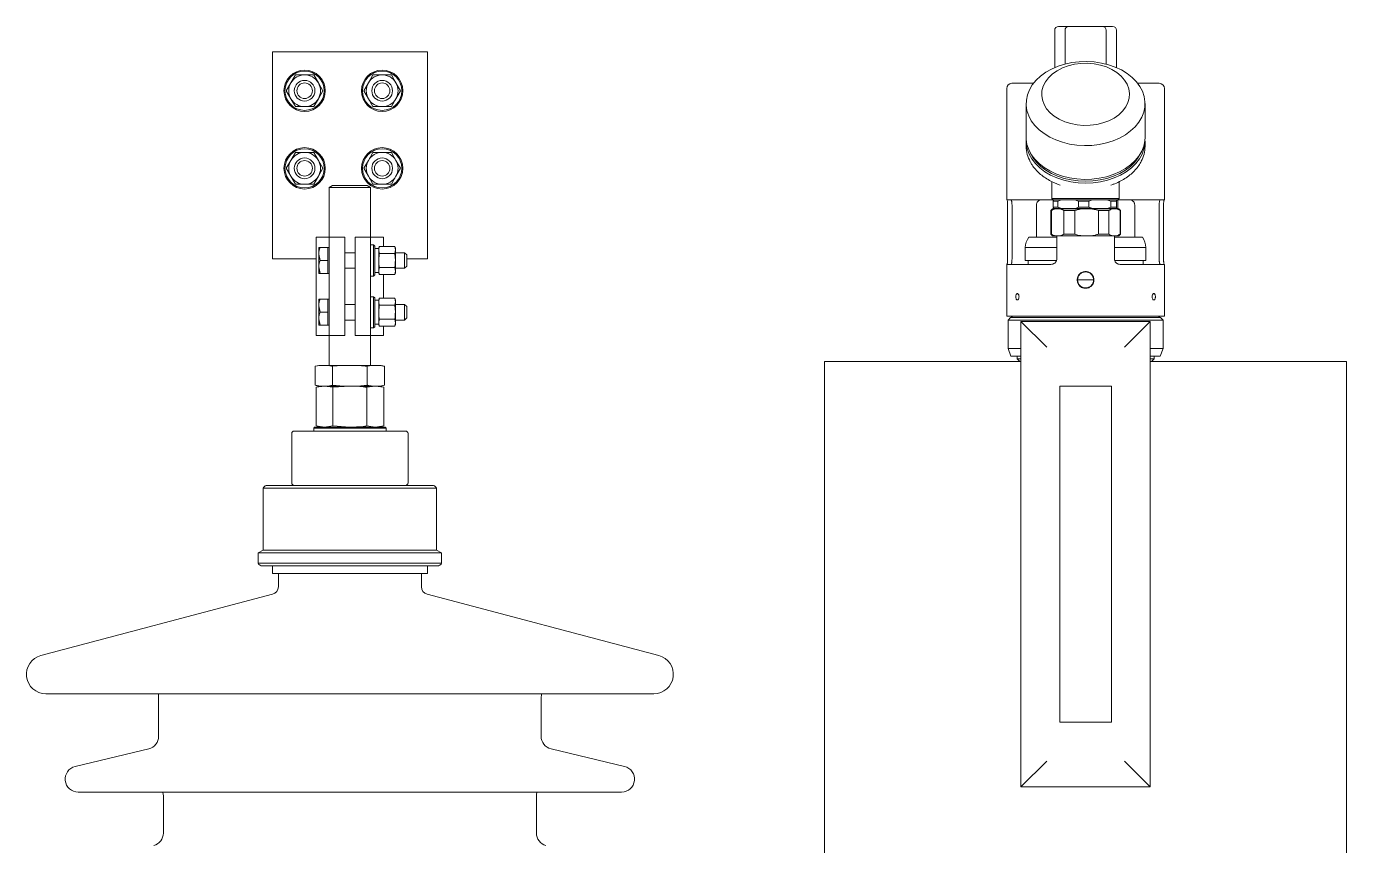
# Model space of a CAD drawing. Header units: millimetres. Extents: x 51507 to 66627, y -17810 to -7118.
# Drawn here: x 52942 to 53453, y -11514 to -11197 of the extents above; entities that cross this region are included whole.
import ezdxf

# ---------------------------------------------------------------- set-up
doc = ezdxf.new("R2010")
doc.units = ezdxf.units.MM
doc.header["$LTSCALE"] = 10
doc.layers.add('粗实线', color=4, linetype='Continuous', lineweight=18)

msp = doc.modelspace()

# ---------------------------------------------------------------- linework, layer by layer
at = {"layer": '粗实线'}
for p, q in [((53341.652, -11197.204), (53343.716, -11197.204)), ((53343.716, -11197.204), (53345.294, -11197.204)), ((53345.294, -11197.204), (53345.648, -11197.204)), ((53345.648, -11197.204), (53347.93, -11197.204)), ((53347.93, -11197.204), (53350.484, -11197.204)), ((53350.484, -11197.204), (53352.113, -11197.204)), ((53352.113, -11197.204), (53353.743, -11197.204)), ((53353.743, -11197.204), (53356.296, -11197.204)), ((53356.296, -11197.204), (53358.579, -11197.204)), ((53358.579, -11197.204), (53358.933, -11197.204)), ((53358.933, -11197.204), (53360.511, -11197.204)), ((53360.511, -11197.204), (53362.575, -11197.204)), ((53340.152, -11213.12), (53340.152, -11198.704)), ((53344.148, -11211.754), (53344.148, -11198.704)), ((53360.079, -11211.754), (53360.079, -11198.704)), ((53364.075, -11213.12), (53364.075, -11198.704)), ((53097.409, -11207.065), (53037.409, -11207.065)), ((53037.409, -11207.065), (53037.409, -11287.065)), ((53097.409, -11207.065), (53097.409, -11287.065)), ((53046.359, -11215.916), (53044.584, -11218.99)), ((53053.459, -11215.916), (53049.909, -11215.916)), ((53055.234, -11218.99), (53053.459, -11215.916)), ((53076.359, -11215.916), (53074.584, -11218.99)), ((53083.459, -11215.916), (53079.909, -11215.916)), ((53085.234, -11218.99), (53083.459, -11215.916)), ((53044.584, -11218.99), (53042.809, -11222.065)), ((53042.809, -11222.065), (53044.584, -11225.139)), ((53057.009, -11222.065), (53055.234, -11218.99)), ((53055.234, -11225.139), (53057.009, -11222.065)), ((53074.584, -11218.99), (53072.809, -11222.065)), ((53072.809, -11222.065), (53074.584, -11225.139)), ((53087.009, -11222.065), (53085.234, -11218.99)), ((53085.234, -11225.139), (53087.009, -11222.065)), ((53321.613, -11221.204), (53321.613, -11264.204)), ((53323.613, -11219.204), (53331.937, -11219.204)), ((53372.289, -11219.204), (53380.613, -11219.204)), ((53382.613, -11264.204), (53382.613, -11221.204)), ((53044.584, -11225.139), (53046.359, -11228.213)), ((53049.909, -11228.213), (53053.459, -11228.213)), ((53053.459, -11228.213), (53055.234, -11225.139)), ((53074.584, -11225.139), (53076.359, -11228.213)), ((53079.909, -11228.213), (53083.459, -11228.213)), ((53083.459, -11228.213), (53085.234, -11225.139)), ((53329.113, -11227.011), (53329.113, -11240.093)), ((53375.113, -11240.093), (53375.113, -11227.011)), ((53329.113, -11241.507), (53329.113, -11243.576)), ((53375.113, -11243.576), (53375.113, -11241.507)), ((53044.584, -11248.99), (53042.809, -11252.065)), ((53046.359, -11245.916), (53044.584, -11248.99)), ((53053.459, -11245.916), (53049.909, -11245.916)), ((53055.234, -11248.99), (53053.459, -11245.916)), ((53057.009, -11252.065), (53055.234, -11248.99)), ((53074.584, -11248.99), (53072.809, -11252.065)), ((53076.359, -11245.916), (53074.584, -11248.99)), ((53083.459, -11245.916), (53079.909, -11245.916)), ((53085.234, -11248.99), (53083.459, -11245.916)), ((53087.009, -11252.065), (53085.234, -11248.99)), ((53042.809, -11252.065), (53044.584, -11255.139)), ((53055.234, -11255.139), (53057.009, -11252.065)), ((53072.809, -11252.065), (53074.584, -11255.139)), ((53085.234, -11255.139), (53087.009, -11252.065)), ((53044.584, -11255.139), (53046.359, -11258.213)), ((53049.909, -11258.213), (53053.459, -11258.213)), ((53053.459, -11258.213), (53055.234, -11255.139)), ((53060.708, -11258.704), (53059.409, -11259.453)), ((53059.409, -11259.453), (53059.409, -11278.704)), ((53075.409, -11259.453), (53059.409, -11259.453)), ((53074.11, -11258.704), (53060.708, -11258.704)), ((53075.409, -11259.453), (53074.11, -11258.704)), ((53074.584, -11255.139), (53076.359, -11258.213)), ((53075.409, -11278.704), (53075.409, -11259.453)), ((53079.909, -11258.213), (53083.459, -11258.213)), ((53083.459, -11258.213), (53085.234, -11255.139)), ((53339.113, -11257.212), (53339.113, -11263.704)), ((53341.201, -11258.13), (53342.313, -11258.542)), ((53361.925, -11258.528), (53362.735, -11258.263)), ((53365.113, -11263.704), (53365.113, -11257.242)), ((53338.683, -11264.204), (53321.613, -11264.204)), ((53339.113, -11263.704), (53339.613, -11264.204)), ((53339.113, -11263.704), (53352.113, -11263.704)), ((53352.113, -11264.204), (53339.613, -11264.204)), ((53339.708, -11264.304), (53342.771, -11264.304)), ((53342.113, -11264.204), (53342.113, -11264.304)), ((53348.055, -11264.304), (53342.771, -11264.304)), ((53348.055, -11264.304), (53354.829, -11264.304)), ((53352.113, -11263.704), (53365.113, -11263.704)), ((53364.613, -11264.204), (53352.113, -11264.204)), ((53360.46, -11264.304), (53354.829, -11264.304)), ((53360.46, -11264.304), (53364.171, -11264.304)), ((53362.113, -11264.304), (53362.113, -11264.204)), ((53364.518, -11264.304), (53364.171, -11264.304)), ((53364.613, -11264.204), (53365.113, -11263.704)), ((53382.613, -11264.204), (53365.543, -11264.204)), ((53321.951, -11266.204), (53321.951, -11287.204)), ((53323.64, -11266.204), (53323.64, -11287.204)), ((53333.113, -11266.204), (53333.113, -11278.704)), ((53339.313, -11267.704), (53338.613, -11268.404)), ((53338.613, -11268.404), (53338.613, -11277.504)), ((53338.903, -11268.404), (53338.613, -11268.404)), ((53338.903, -11268.404), (53338.903, -11277.504)), ((53339.313, -11267.704), (53340.471, -11267.704)), ((53341.41, -11264.804), (53339.618, -11264.804)), ((53339.618, -11267.104), (53339.618, -11264.804)), ((53339.618, -11267.104), (53341.41, -11267.104)), ((53342.771, -11267.604), (53339.708, -11267.604)), ((53340.413, -11267.604), (53340.413, -11267.704)), ((53340.471, -11267.704), (53342.15, -11267.704)), ((53341.41, -11267.104), (53341.41, -11264.804)), ((53342.15, -11267.704), (53350.898, -11267.704)), ((53348.055, -11267.604), (53342.771, -11267.604)), ((53347.918, -11268.404), (53343.718, -11268.404)), ((53343.718, -11268.404), (53343.718, -11277.504)), ((53347.918, -11268.404), (53347.918, -11277.504)), ((53354.829, -11267.604), (53348.055, -11267.604)), ((53353.378, -11264.804), (53349.416, -11264.804)), ((53349.416, -11267.104), (53349.416, -11264.804)), ((53349.416, -11267.104), (53353.378, -11267.104)), ((53350.898, -11267.704), (53354.091, -11267.704)), ((53353.378, -11267.104), (53353.378, -11264.804)), ((53354.091, -11267.704), (53362.541, -11267.704)), ((53360.46, -11267.604), (53354.829, -11267.604)), ((53357.071, -11268.404), (53357.071, -11277.504)), ((53361.128, -11268.404), (53357.071, -11268.404)), ((53364.171, -11267.604), (53360.46, -11267.604)), ((53361.128, -11268.404), (53361.128, -11277.504)), ((53361.911, -11267.104), (53361.911, -11264.804)), ((53364.081, -11264.804), (53361.911, -11264.804)), ((53361.911, -11267.104), (53364.081, -11267.104)), ((53362.541, -11267.704), (53364.054, -11267.704)), ((53363.813, -11267.704), (53363.813, -11267.604)), ((53364.054, -11267.704), (53364.913, -11267.704)), ((53364.081, -11267.104), (53364.081, -11264.804)), ((53364.518, -11267.604), (53364.171, -11267.604)), ((53364.608, -11267.104), (53364.608, -11264.804)), ((53365.613, -11268.404), (53364.913, -11267.704)), ((53365.466, -11268.404), (53365.466, -11277.504)), ((53365.613, -11268.404), (53365.466, -11268.404)), ((53365.613, -11277.504), (53365.613, -11268.404)), ((53371.113, -11266.204), (53371.113, -11278.704)), ((53380.587, -11266.204), (53380.587, -11287.204)), ((53382.276, -11266.204), (53382.276, -11287.204)), ((53054.409, -11278.704), (53054.409, -11316.704)), ((53054.409, -11278.704), (53059.409, -11278.704)), ((53054.409, -11278.704), (53054.409, -11286.704)), ((53059.409, -11278.704), (53065.409, -11278.704)), ((53059.409, -11283.704), (53059.409, -11278.704)), ((53065.409, -11278.704), (53065.409, -11283.704)), ((53069.409, -11278.704), (53075.409, -11278.704)), ((53069.409, -11283.704), (53069.409, -11278.704)), ((53075.409, -11278.704), (53075.409, -11283.704)), ((53075.409, -11278.704), (53080.409, -11278.704)), ((53080.409, -11282.259), (53080.409, -11278.704)), ((53080.409, -11278.704), (53080.409, -11282.259)), ((53340.951, -11278.704), (53330.113, -11278.704)), ((53338.613, -11277.504), (53339.313, -11278.204)), ((53338.613, -11277.504), (53338.903, -11277.504)), ((53340.471, -11278.204), (53339.313, -11278.204)), ((53340.471, -11278.204), (53342.15, -11278.204)), ((53340.951, -11278.204), (53340.951, -11287.204)), ((53350.898, -11278.204), (53342.15, -11278.204)), ((53343.718, -11277.504), (53347.918, -11277.504)), ((53350.898, -11278.204), (53354.091, -11278.204)), ((53362.541, -11278.204), (53354.091, -11278.204)), ((53357.071, -11277.504), (53361.128, -11277.504)), ((53362.541, -11278.204), (53364.054, -11278.204)), ((53363.276, -11278.204), (53363.276, -11287.204)), ((53374.113, -11278.704), (53363.276, -11278.704)), ((53364.913, -11278.204), (53364.054, -11278.204)), ((53364.913, -11278.204), (53365.613, -11277.504)), ((53365.466, -11277.504), (53365.613, -11277.504)), ((53055.409, -11282.704), (53055.409, -11285.204)), ((53058.909, -11282.704), (53055.855, -11282.704)), ((53059.409, -11282.704), (53058.909, -11282.704)), ((53058.909, -11282.704), (53058.909, -11285.204)), ((53059.409, -11283.704), (53059.409, -11311.704)), ((53065.409, -11283.704), (53065.409, -11311.704)), ((53069.409, -11284.704), (53065.409, -11284.704)), ((53069.409, -11283.704), (53069.409, -11311.704)), ((53076.609, -11281.704), (53075.409, -11281.704)), ((53075.409, -11283.704), (53075.409, -11311.704)), ((53077.009, -11282.104), (53076.609, -11281.704)), ((53076.609, -11293.704), (53076.609, -11281.704)), ((53077.009, -11293.304), (53077.009, -11282.104)), ((53078.609, -11283.063), (53077.009, -11283.063)), ((53078.804, -11282.259), (53078.609, -11282.988)), ((53078.609, -11283.62), (53078.804, -11282.259)), ((53078.609, -11283.62), (53078.609, -11282.988)), ((53078.609, -11287.704), (53078.609, -11283.62)), ((53078.804, -11284.981), (53078.609, -11283.62)), ((53078.609, -11287.704), (53078.804, -11284.981)), ((53078.804, -11282.259), (53084.813, -11282.259)), ((53078.804, -11284.981), (53084.813, -11284.981)), ((53085.009, -11282.988), (53084.813, -11282.259)), ((53084.813, -11282.259), (53085.009, -11283.62)), ((53085.009, -11283.62), (53084.813, -11284.981)), ((53084.813, -11284.981), (53085.009, -11287.704)), ((53085.009, -11282.988), (53085.009, -11283.62)), ((53085.009, -11283.62), (53085.009, -11287.704)), ((53088.609, -11284.704), (53085.009, -11284.704)), ((53089.409, -11285.504), (53088.609, -11284.704)), ((53088.609, -11290.704), (53088.609, -11284.704)), ((53328.763, -11282.704), (53328.763, -11287.704)), ((53340.951, -11282.704), (53328.763, -11282.704)), ((53375.463, -11282.704), (53363.276, -11282.704)), ((53375.463, -11282.704), (53375.463, -11287.704)), ((53054.409, -11287.065), (53037.409, -11287.065)), ((53055.409, -11285.204), (53055.409, -11290.204)), ((53055.855, -11287.704), (53055.409, -11285.204)), ((53055.855, -11292.704), (53055.409, -11290.204)), ((53055.409, -11290.204), (53055.409, -11292.704)), ((53058.909, -11287.704), (53055.855, -11287.704)), ((53058.909, -11285.204), (53058.909, -11287.704)), ((53058.909, -11287.704), (53058.909, -11290.204)), ((53058.909, -11290.204), (53058.909, -11292.704)), ((53078.609, -11291.787), (53078.609, -11287.704)), ((53085.009, -11287.704), (53085.009, -11291.787)), ((53088.609, -11290.704), (53089.409, -11289.904)), ((53089.409, -11285.504), (53089.409, -11289.904)), ((53097.409, -11287.065), (53089.409, -11287.065)), ((53321.613, -11289.204), (53321.613, -11309.204)), ((53338.683, -11289.204), (53321.613, -11289.204)), ((53340.782, -11287.704), (53328.763, -11287.704)), ((53329.863, -11287.704), (53329.863, -11289.204)), ((53375.463, -11287.704), (53363.432, -11287.704)), ((53382.613, -11289.204), (53365.543, -11289.204)), ((53374.363, -11287.704), (53374.363, -11289.204)), ((53382.613, -11309.204), (53382.613, -11289.204)), ((53058.909, -11292.704), (53055.855, -11292.704)), ((53058.909, -11292.704), (53059.409, -11292.704)), ((53065.409, -11290.704), (53069.409, -11290.704)), ((53075.409, -11293.704), (53076.609, -11293.704)), ((53076.609, -11293.704), (53077.009, -11293.304)), ((53077.009, -11292.344), (53078.609, -11292.344)), ((53078.609, -11291.787), (53078.804, -11290.426)), ((53078.804, -11293.149), (53078.609, -11291.787)), ((53078.609, -11292.419), (53078.609, -11291.787)), ((53078.609, -11292.419), (53078.804, -11293.149)), ((53078.804, -11290.426), (53084.813, -11290.426)), ((53078.804, -11293.149), (53084.813, -11293.149)), ((53080.409, -11302.259), (53080.409, -11293.149)), ((53084.813, -11290.426), (53085.009, -11291.787)), ((53085.009, -11291.787), (53084.813, -11293.149)), ((53084.813, -11293.149), (53085.009, -11292.419)), ((53085.009, -11290.704), (53088.609, -11290.704)), ((53085.009, -11291.787), (53085.009, -11292.419)), ((53352.113, -11295.204), (53349.013, -11295.204)), ((53352.113, -11295.204), (53355.213, -11295.204)), ((53055.409, -11302.704), (53055.409, -11305.204)), ((53055.855, -11307.704), (53055.409, -11305.204)), ((53055.409, -11305.204), (53055.409, -11310.204)), ((53058.909, -11302.704), (53055.855, -11302.704)), ((53059.409, -11302.704), (53058.909, -11302.704)), ((53058.909, -11302.704), (53058.909, -11305.204)), ((53058.909, -11305.204), (53058.909, -11307.704)), ((53069.409, -11304.704), (53065.409, -11304.704)), ((53076.609, -11301.704), (53075.409, -11301.704)), ((53077.009, -11302.104), (53076.609, -11301.704)), ((53076.609, -11313.704), (53076.609, -11301.704)), ((53077.009, -11313.304), (53077.009, -11302.104)), ((53078.609, -11303.063), (53077.009, -11303.063)), ((53078.804, -11302.259), (53078.609, -11302.988)), ((53078.609, -11303.62), (53078.804, -11302.259)), ((53078.609, -11303.62), (53078.609, -11302.988)), ((53078.804, -11304.981), (53078.609, -11303.62)), ((53078.609, -11307.704), (53078.609, -11303.62)), ((53078.609, -11307.704), (53078.804, -11304.981)), ((53078.804, -11302.259), (53084.813, -11302.259)), ((53078.804, -11304.981), (53084.813, -11304.981)), ((53085.009, -11302.988), (53084.813, -11302.259)), ((53084.813, -11302.259), (53085.009, -11303.62)), ((53085.009, -11303.62), (53084.813, -11304.981)), ((53084.813, -11304.981), (53085.009, -11307.704)), ((53085.009, -11302.988), (53085.009, -11303.62)), ((53085.009, -11303.62), (53085.009, -11307.704)), ((53088.609, -11304.704), (53085.009, -11304.704)), ((53089.409, -11305.504), (53088.609, -11304.704)), ((53088.609, -11310.704), (53088.609, -11304.704)), ((53089.409, -11305.504), (53089.409, -11309.904)), ((53055.855, -11312.704), (53055.409, -11310.204)), ((53055.409, -11310.204), (53055.409, -11312.704)), ((53058.909, -11307.704), (53055.855, -11307.704)), ((53058.909, -11307.704), (53058.909, -11310.204)), ((53058.909, -11310.204), (53058.909, -11312.704)), ((53065.409, -11310.704), (53069.409, -11310.704)), ((53078.609, -11311.787), (53078.609, -11307.704)), ((53078.609, -11311.787), (53078.804, -11310.426)), ((53078.804, -11310.426), (53084.813, -11310.426)), ((53084.813, -11310.426), (53085.009, -11311.787)), ((53085.009, -11307.704), (53085.009, -11311.787)), ((53085.009, -11310.704), (53088.609, -11310.704)), ((53088.609, -11310.704), (53089.409, -11309.904)), ((53321.613, -11309.204), (53352.113, -11309.204)), ((53323.113, -11309.704), (53322.113, -11310.704)), ((53322.113, -11310.704), (53322.113, -11321.704)), ((53352.113, -11310.704), (53322.113, -11310.704)), ((53323.113, -11309.704), (53352.113, -11309.704)), ((53323.863, -11309.704), (53323.363, -11309.204)), ((53352.113, -11309.204), (53382.613, -11309.204)), ((53352.113, -11309.704), (53381.113, -11309.704)), ((53382.113, -11310.704), (53352.113, -11310.704)), ((53380.363, -11309.704), (53380.863, -11309.204)), ((53382.113, -11310.704), (53381.113, -11309.704)), ((53382.113, -11321.704), (53382.113, -11310.704)), ((53058.909, -11312.704), (53055.855, -11312.704)), ((53058.909, -11312.704), (53059.409, -11312.704)), ((53059.409, -11316.704), (53059.409, -11311.704)), ((53065.409, -11311.704), (53065.409, -11316.704)), ((53069.409, -11316.704), (53069.409, -11311.704)), ((53075.409, -11311.704), (53075.409, -11316.704)), ((53075.409, -11313.704), (53076.609, -11313.704)), ((53076.609, -11313.704), (53077.009, -11313.304)), ((53077.009, -11312.344), (53078.609, -11312.344)), ((53078.804, -11313.149), (53078.609, -11311.787)), ((53078.609, -11312.419), (53078.609, -11311.787)), ((53078.609, -11312.419), (53078.804, -11313.149)), ((53078.804, -11313.149), (53084.813, -11313.149)), ((53080.409, -11316.704), (53080.409, -11313.149)), ((53085.009, -11311.787), (53084.813, -11313.149)), ((53084.813, -11313.149), (53085.009, -11312.419)), ((53085.009, -11311.787), (53085.009, -11312.419)), ((53327.113, -11491.226), (53327.113, -11311.226)), ((53337.113, -11321.226), (53327.113, -11311.226)), ((53327.113, -11311.226), (53377.113, -11311.226)), ((53377.113, -11311.226), (53367.113, -11321.226)), ((53377.113, -11311.226), (53377.113, -11491.226)), ((53054.409, -11316.704), (53059.409, -11316.704)), ((53059.409, -11316.704), (53059.409, -11328.248)), ((53065.409, -11316.704), (53059.409, -11316.704)), ((53075.409, -11316.704), (53069.409, -11316.704)), ((53075.409, -11328.248), (53075.409, -11316.704)), ((53075.409, -11316.704), (53080.409, -11316.704)), ((53322.113, -11321.704), (53323.205, -11324.704)), ((53322.113, -11321.704), (53327.113, -11321.704)), ((53327.113, -11324.704), (53323.205, -11324.704)), ((53325.613, -11324.704), (53325.613, -11325.704)), ((53325.613, -11325.704), (53326.613, -11326.704)), ((53325.613, -11325.704), (53327.113, -11325.704)), ((53377.113, -11321.704), (53382.113, -11321.704)), ((53381.021, -11324.704), (53377.113, -11324.704)), ((53377.113, -11325.704), (53378.613, -11325.704)), ((53377.613, -11326.704), (53378.613, -11325.704)), ((53378.613, -11325.704), (53378.613, -11324.704)), ((53381.021, -11324.704), (53382.113, -11321.704)), ((53055.409, -11328.248), (53054.034, -11328.616)), ((53054.034, -11328.616), (53055.81, -11328.248)), ((53054.034, -11328.616), (53054.034, -11335.879)), ((53055.409, -11328.248), (53055.81, -11328.248)), ((53055.81, -11328.248), (53058.945, -11328.248)), ((53064.273, -11328.248), (53058.945, -11328.248)), ((53060.721, -11328.616), (53064.273, -11328.248)), ((53060.721, -11328.616), (53060.721, -11335.879)), ((53064.273, -11328.248), (53070.544, -11328.248)), ((53075.872, -11328.248), (53070.544, -11328.248)), ((53074.096, -11328.616), (53075.872, -11328.248)), ((53074.096, -11328.616), (53074.096, -11335.879)), ((53075.872, -11328.248), (53079.008, -11328.248)), ((53079.409, -11328.248), (53079.008, -11328.248)), ((53080.784, -11328.616), (53079.409, -11328.248)), ((53080.784, -11328.616), (53080.784, -11335.879)), ((53251.113, -11326.704), (53327.113, -11326.704)), ((53251.113, -11326.704), (53251.113, -12006.704)), ((53377.113, -11326.704), (53453.113, -11326.704)), ((53453.113, -11326.704), (53453.113, -12006.704)), ((53054.034, -11335.879), (53055.409, -11336.248)), ((53056.077, -11336.248), (53054.324, -11336.718)), ((53054.324, -11336.718), (53057.595, -11336.248)), ((53055.81, -11336.248), (53055.409, -11336.248)), ((53055.81, -11336.248), (53058.945, -11336.248)), ((53057.595, -11336.248), (53060.866, -11336.718)), ((53060.721, -11335.879), (53058.945, -11336.248)), ((53064.273, -11336.248), (53058.945, -11336.248)), ((53060.866, -11336.718), (53067.409, -11336.248)), ((53064.273, -11336.248), (53070.544, -11336.248)), ((53074.096, -11335.879), (53070.544, -11336.248)), ((53075.872, -11336.248), (53070.544, -11336.248)), ((53073.951, -11336.718), (53077.223, -11336.248)), ((53075.872, -11336.248), (53079.008, -11336.248)), ((53077.223, -11336.248), (53080.494, -11336.718)), ((53080.494, -11336.718), (53078.741, -11336.248)), ((53080.784, -11335.879), (53079.008, -11336.248)), ((53079.409, -11336.248), (53079.008, -11336.248)), ((53079.409, -11336.248), (53080.784, -11335.879)), ((53362.113, -11336.226), (53342.113, -11336.226)), ((53342.113, -11336.226), (53342.113, -11466.226)), ((53362.113, -11466.226), (53362.113, -11336.226)), ((53054.324, -11336.718), (53054.324, -11351.678)), ((53060.866, -11336.718), (53060.866, -11351.678)), ((53073.951, -11336.718), (53073.951, -11351.678)), ((53080.494, -11336.718), (53080.494, -11351.678)), ((53044.909, -11354.648), (53044.909, -11373.648)), ((53067.409, -11353.648), (53045.909, -11353.648)), ((53053.784, -11352.148), (53053.409, -11352.523)), ((53053.409, -11352.523), (53053.409, -11353.648)), ((53067.409, -11352.523), (53053.409, -11352.523)), ((53067.409, -11352.148), (53053.784, -11352.148)), ((53054.324, -11351.678), (53056.077, -11352.148)), ((53057.595, -11352.148), (53054.324, -11351.678)), ((53060.866, -11351.678), (53057.595, -11352.148)), ((53067.409, -11352.148), (53060.866, -11351.678)), ((53081.034, -11352.148), (53067.409, -11352.148)), ((53081.409, -11352.523), (53067.409, -11352.523)), ((53088.909, -11353.648), (53067.409, -11353.648)), ((53077.223, -11352.148), (53073.951, -11351.678)), ((53080.494, -11351.678), (53077.223, -11352.148)), ((53078.741, -11352.148), (53080.494, -11351.678)), ((53081.409, -11352.523), (53081.034, -11352.148)), ((53081.409, -11353.648), (53081.409, -11352.523)), ((53089.909, -11373.648), (53089.909, -11354.648)), ((53033.909, -11375.68), (53033.909, -11399.704)), ((53033.909, -11375.68), (53100.909, -11375.68)), ((53035.054, -11374.704), (53099.764, -11374.704)), ((53067.409, -11374.648), (53045.909, -11374.648)), ((53088.909, -11374.648), (53067.409, -11374.648)), ((53100.909, -11399.704), (53100.909, -11375.68)), ((53033.909, -11399.704), (53031.909, -11400.704)), ((53031.909, -11400.704), (53031.909, -11404.727)), ((53031.909, -11400.704), (53102.909, -11400.704)), ((53033.909, -11399.704), (53100.909, -11399.704)), ((53102.909, -11400.704), (53100.909, -11399.704)), ((53102.909, -11404.727), (53102.909, -11400.704)), ((53031.909, -11404.727), (53102.909, -11404.727)), ((53033.054, -11405.704), (53101.764, -11405.704)), ((53037.409, -11405.704), (53037.409, -11408.704)), ((53097.409, -11408.704), (53097.409, -11405.704)), ((53097.409, -11408.704), (53037.409, -11408.704)), ((53039.741, -11408.704), (53039.741, -11413.838)), ((53095.077, -11413.838), (53095.077, -11408.704)), ((53037.508, -11416.738), (52947.824, -11440.453)), ((53186.994, -11440.453), (53097.31, -11416.738)), ((52949.741, -11455.204), (53185.076, -11455.204)), ((52993.4, -11456.635), (52993.4, -11471.635)), ((53141.418, -11471.635), (53141.418, -11456.635)), ((53342.113, -11466.226), (53362.113, -11466.226)), ((52989.568, -11476.497), (52961.073, -11483.342)), ((53173.744, -11483.342), (53145.25, -11476.497)), ((53337.113, -11481.226), (53327.113, -11491.226)), ((53377.113, -11491.226), (53367.113, -11481.226)), ((52962.241, -11493.204), (53172.576, -11493.204)), ((53377.113, -11491.226), (53327.113, -11491.226)), ((52995.241, -11494.861), (52995.241, -11509.065)), ((53139.576, -11509.065), (53139.576, -11494.861))]:
    msp.add_line(p, q, dxfattribs=at)
for points in [[(53349.687, -11210.838), (53346.84, -11211.181), (53344.075, -11211.773), (53341.438, -11212.606), (53338.969, -11213.665), (53336.707, -11214.935), (53334.688, -11216.396), (53332.944, -11218.024), (53331.502, -11219.794), (53330.385, -11221.677), (53329.611, -11223.645), (53329.192, -11225.666), (53329.134, -11227.708), (53329.439, -11229.739), (53330.101, -11231.727), (53331.111, -11233.64), (53332.451, -11235.449), (53334.102, -11237.125), (53336.037, -11238.642), (53338.225, -11239.975), (53340.632, -11241.103), (53343.221, -11242.01), (53345.949, -11242.68), (53348.775, -11243.102), (53351.653, -11243.271), (53354.539, -11243.184)], [(53350.32, -11211.522), (53347.82, -11211.844), (53345.417, -11212.427), (53343.163, -11213.256), (53341.109, -11214.313), (53339.3, -11215.575), (53337.778, -11217.014), (53336.576, -11218.597), (53335.722, -11220.289), (53335.233, -11222.052), (53335.121, -11223.847), (53335.389, -11225.633), (53336.031, -11227.372), (53337.032, -11229.023), (53338.369, -11230.551), (53340.014, -11231.92), (53341.929, -11233.101), (53344.072, -11234.067), (53346.394, -11234.796), (53348.844, -11235.272), (53351.367, -11235.485), (53353.906, -11235.429)], [(53354.539, -11243.184), (53357.387, -11242.841), (53360.151, -11242.249), (53362.788, -11241.417), (53365.258, -11240.357), (53367.52, -11239.087), (53369.538, -11237.626), (53371.283, -11235.998), (53372.724, -11234.229), (53373.841, -11232.345), (53374.615, -11230.377), (53375.034, -11228.357), (53375.092, -11226.315), (53374.787, -11224.284), (53374.125, -11222.296), (53373.116, -11220.382), (53371.775, -11218.573), (53370.124, -11216.897), (53368.19, -11215.38), (53366.001, -11214.047), (53363.594, -11212.919), (53361.006, -11212.012), (53358.277, -11211.343), (53355.451, -11210.92), (53352.573, -11210.751), (53349.687, -11210.838)], [(53353.906, -11235.429), (53356.406, -11235.107), (53358.81, -11234.525), (53361.064, -11233.695), (53363.118, -11232.638), (53364.926, -11231.376), (53366.448, -11229.937), (53367.65, -11228.354), (53368.505, -11226.663), (53368.994, -11224.899), (53369.105, -11223.105), (53368.837, -11221.318), (53368.195, -11219.58), (53367.195, -11217.928), (53365.857, -11216.401), (53364.212, -11215.031), (53362.297, -11213.85), (53360.155, -11212.885), (53357.833, -11212.156), (53355.383, -11211.679), (53352.86, -11211.466), (53350.32, -11211.522)], [(53329.113, -11240.093), (53329.134, -11240.789), (53329.439, -11242.82), (53330.101, -11244.808), (53331.111, -11246.722), (53332.451, -11248.531), (53334.102, -11250.207), (53336.037, -11251.723), (53338.225, -11253.056), (53340.632, -11254.185), (53343.221, -11255.091), (53345.949, -11255.761), (53348.775, -11256.184), (53351.653, -11256.353), (53354.539, -11256.265)], [(53352.113, -11257.77), (53349.231, -11257.642), (53346.393, -11257.259), (53343.646, -11256.628), (53341.033, -11255.759), (53338.594, -11254.664), (53336.369, -11253.362), (53334.391, -11251.874), (53332.694, -11250.221), (53331.302, -11248.431), (53330.239, -11246.533), (53329.521, -11244.554), (53329.159, -11242.528), (53329.135, -11240.8)], [(53375.091, -11240.8), (53375.068, -11242.528), (53374.706, -11244.554), (53373.987, -11246.533), (53372.924, -11248.431), (53371.533, -11250.221), (53369.835, -11251.874), (53367.858, -11253.362), (53365.632, -11254.664), (53363.194, -11255.759), (53360.58, -11256.628), (53357.833, -11257.259), (53354.996, -11257.642), (53352.113, -11257.77)], [(53354.539, -11256.265), (53357.387, -11255.923), (53360.151, -11255.331), (53362.788, -11254.498), (53365.258, -11253.438), (53367.52, -11252.168), (53369.538, -11250.708), (53371.283, -11249.08), (53372.724, -11247.31), (53373.841, -11245.426), (53374.615, -11243.459), (53375.034, -11241.438), (53375.113, -11240.093)], [(53330.676, -11245.985), (53330.714, -11246.07), (53331.755, -11247.927), (53333.116, -11249.678), (53334.777, -11251.295), (53336.711, -11252.751), (53338.888, -11254.025), (53341.274, -11255.095), (53343.83, -11255.946), (53346.518, -11256.563), (53349.293, -11256.938), (53352.113, -11257.063)], [(53352.113, -11257.063), (53354.933, -11256.938), (53357.709, -11256.563), (53360.396, -11255.946), (53362.953, -11255.095), (53365.338, -11254.025), (53367.515, -11252.751), (53369.45, -11251.295), (53371.111, -11249.678), (53372.472, -11247.927), (53373.512, -11246.07), (53373.55, -11245.985)], [(52993.19, -11455.204), (52993.304, -11455.66), (52993.4, -11456.635)], [(53141.418, -11456.635), (53141.514, -11455.66), (53141.627, -11455.204)], [(52994.959, -11493.204), (52995.145, -11493.885), (52995.241, -11494.861)], [(53139.576, -11494.861), (53139.673, -11493.885), (53139.859, -11493.204)]]:
    msp.add_lwpolyline(points, dxfattribs=at)
for centre, radius in [((53049.909, -11222.065), 8), ((53049.909, -11222.065), 7.6), ((53049.909, -11222.065), 4), ((53079.909, -11222.065), 8), ((53079.909, -11222.065), 7.6), ((53079.909, -11222.065), 4), ((53049.909, -11222.065), 3), ((53079.909, -11222.065), 3), ((53049.909, -11252.065), 8), ((53079.909, -11252.065), 8), ((53049.909, -11252.065), 7.6), ((53049.909, -11252.065), 4), ((53049.909, -11252.065), 3), ((53079.909, -11252.065), 7.6), ((53079.909, -11252.065), 4), ((53079.909, -11252.065), 3)]:
    msp.add_circle(centre, radius, dxfattribs=at)
for centre, radius, start, end in [((53341.652, -11198.704), 1.5, 90, 180), ((53345.648, -11198.704), 1.5, 90, 180), ((53358.579, -11198.704), 1.5, 0, 90), ((53362.575, -11198.704), 1.5, 0, 90), ((53049.909, -11222.065), 6.149, 90, 150), ((53049.909, -11222.065), 6.149, 30, 90), ((53079.909, -11222.065), 6.149, 90, 150), ((53079.909, -11222.065), 6.149, 30, 90), ((53049.909, -11222.065), 6.149, 150, 210), ((53049.909, -11222.065), 6.149, 330, 30), ((53079.909, -11222.065), 6.149, 150, 210), ((53079.909, -11222.065), 6.149, 330, 30), ((53323.613, -11221.204), 2, 90, 180), ((53380.613, -11221.204), 2, 0, 90), ((53049.909, -11222.065), 6.149, 210, 270), ((53049.909, -11222.065), 6.149, 270, 330), ((53079.909, -11222.065), 6.149, 210, 270), ((53079.909, -11222.065), 6.149, 270, 330), ((53341.47, -11243.454), 12.357, 180.56866, 209.46863), ((53362.944, -11243.5), 12.17, 331.32249, 359.63892), ((53049.909, -11252.065), 6.149, 150, 210), ((53049.909, -11252.065), 6.149, 90, 150), ((53049.909, -11252.065), 6.149, 30, 90), ((53049.909, -11252.065), 6.149, 330, 30), ((53079.909, -11252.065), 6.149, 150, 210), ((53079.909, -11252.065), 6.149, 90, 150), ((53079.909, -11252.065), 6.149, 30, 90), ((53079.909, -11252.065), 6.149, 330, 30), ((53049.909, -11252.065), 6.149, 210, 270), ((53049.909, -11252.065), 6.149, 270, 330), ((53079.909, -11252.065), 6.149, 210, 270), ((53079.909, -11252.065), 6.149, 270, 330), ((53336.75, -11283.171), 8, 146.05157, 176.64935), ((53367.477, -11283.171), 8, 3.35065, 33.94843), ((53045.909, -11354.648), 1, 90, 180), ((53088.909, -11354.648), 1, 0, 90), ((53035.66, -11376.574), 1.966, 107.97757, 152.97757), ((53045.909, -11373.648), 1, 180, 270), ((53088.909, -11373.648), 1, 270, 360), ((53099.157, -11376.574), 1.966, 27.02243, 72.02243), ((53033.66, -11403.833), 1.966, 207.02243, 252.02243), ((53101.157, -11403.833), 1.966, 287.97757, 332.97757), ((53036.741, -11413.838), 3, 284.81144, 0), ((53098.077, -11413.838), 3, 180, 255.18856), ((52949.741, -11447.704), 7.5, 104.81144, 270), ((53185.076, -11447.704), 7.5, 270, 75.18856), ((52988.4, -11471.635), 5, 283.50795, 360), ((53146.418, -11471.635), 5, 180, 256.49205), ((52962.241, -11488.204), 5, 103.50795, 270), ((53172.576, -11488.204), 5, 270, 76.49205), ((52990.241, -11509.065), 5, 284.81144, 360), ((53144.576, -11509.065), 5, 180, 255.18856)]:
    msp.add_arc(centre, radius, start, end, dxfattribs=at)
for points, knots in [([(53049.909, -11215.916), (53048.99, -11215.916), (53047.802, -11215.916), (53046.625, -11215.916), (53046.359, -11215.916)], [0, 0, 0, 0, 2.747318, 3.55, 3.55, 3.55, 3.55]), ([(53079.909, -11215.916), (53078.99, -11215.916), (53077.802, -11215.916), (53076.625, -11215.916), (53076.359, -11215.916)], [0, 0, 0, 0, 2.747318, 3.55, 3.55, 3.55, 3.55]), ([(53046.359, -11228.213), (53046.625, -11228.213), (53047.802, -11228.213), (53048.99, -11228.213), (53049.909, -11228.213)], [0, 0, 0, 0, 0.802682, 3.55, 3.55, 3.55, 3.55]), ([(53076.359, -11228.213), (53076.625, -11228.213), (53077.802, -11228.213), (53078.99, -11228.213), (53079.909, -11228.213)], [0, 0, 0, 0, 0.802682, 3.55, 3.55, 3.55, 3.55]), ([(53049.909, -11245.916), (53048.99, -11245.916), (53047.802, -11245.916), (53046.625, -11245.916), (53046.359, -11245.916)], [0, 0, 0, 0, 2.747318, 3.55, 3.55, 3.55, 3.55]), ([(53079.909, -11245.916), (53078.99, -11245.916), (53077.802, -11245.916), (53076.625, -11245.916), (53076.359, -11245.916)], [0, 0, 0, 0, 2.747318, 3.55, 3.55, 3.55, 3.55]), ([(53330.804, -11249.749), (53330.987, -11250.088), (53331.496, -11251.033), (53332.648, -11252.474), (53334.215, -11254.055), (53336.041, -11255.492), (53338.096, -11256.752), (53339.83, -11257.637), (53340.918, -11258.028), (53341.201, -11258.13)], [0, 0, 0, 0, 1.2819594, 3.5746445, 5.877806, 8.1892507, 10.5062123, 12.8262505, 13.641258, 13.641258, 13.641258, 13.641258]), ([(53362.735, -11258.263), (53362.781, -11258.248), (53363.648, -11257.967), (53365.206, -11257.228), (53367.36, -11256.045), (53369.286, -11254.662), (53370.989, -11253.131), (53372.394, -11251.452), (53373.25, -11250.249), (53373.545, -11249.591), (53373.56, -11249.559)], [0, 0, 0, 0, 0.1287651, 2.4552857, 4.7829634, 7.1109466, 9.4375637, 11.7603593, 14.076138, 14.1963062, 14.1963062, 14.1963062, 14.1963062]), ([(53046.359, -11258.213), (53046.625, -11258.213), (53047.802, -11258.213), (53048.99, -11258.213), (53049.909, -11258.213)], [0, 0, 0, 0, 0.802682, 3.55, 3.55, 3.55, 3.55]), ([(53076.359, -11258.213), (53076.625, -11258.213), (53077.802, -11258.213), (53078.99, -11258.213), (53079.909, -11258.213)], [0, 0, 0, 0, 0.802682, 3.55, 3.55, 3.55, 3.55]), ([(53321.951, -11266.204), (53321.949, -11266.057), (53321.945, -11265.764), (53321.918, -11265.357), (53321.882, -11265.003), (53321.825, -11264.618), (53321.75, -11264.28), (53321.705, -11264.229), (53321.683, -11264.204)], [0, 0, 0, 0, 0.2538429, 0.5086851, 0.7637943, 1.0186088, 1.5267076, 2.034153, 2.034153, 2.034153, 2.034153]), ([(53323.266, -11264.204), (53323.299, -11264.228), (53323.366, -11264.278), (53323.469, -11264.611), (53323.546, -11264.991), (53323.595, -11265.345), (53323.632, -11265.753), (53323.637, -11266.053), (53323.64, -11266.204)], [0, 0, 0, 0, 0.5148292, 1.028772, 1.2950499, 1.5471161, 1.806372, 2.067059, 2.067059, 2.067059, 2.067059]), ([(53333.113, -11266.204), (53333.123, -11266.054), (53333.143, -11265.756), (53333.292, -11265.345), (53333.505, -11264.992), (53333.859, -11264.611), (53334.393, -11264.279), (53334.873, -11264.229), (53335.113, -11264.204)], [0, 0, 0, 0, 0.3919353, 0.7854413, 1.1791875, 1.570829, 2.3522173, 3.137202, 3.137202, 3.137202, 3.137202]), ([(53338.683, -11264.204), (53338.951, -11264.214), (53339.3, -11264.228), (53339.608, -11264.408), (53339.679, -11264.45)], [0, 0, 0, 0, 0.7994788, 1.0396402, 1.0396402, 1.0396402, 1.0396402]), ([(53339.618, -11264.804), (53339.635, -11264.699), (53339.664, -11264.512), (53339.695, -11264.367), (53339.708, -11264.304)], [0, 0, 0, 0, 0.2844752, 0.50802821, 0.50802821, 0.50802821, 0.50802821]), ([(53342.771, -11264.304), (53342.514, -11264.386), (53342.055, -11264.532), (53341.607, -11264.721), (53341.41, -11264.804)], [0, 0, 0, 0, 0.8121205, 1.4503184, 1.4503184, 1.4503184, 1.4503184]), ([(53349.416, -11264.804), (53349.165, -11264.699), (53348.716, -11264.512), (53348.257, -11264.367), (53348.055, -11264.304)], [0, 0, 0, 0, 0.8121269, 1.4503316, 1.4503316, 1.4503316, 1.4503316]), ([(53354.829, -11264.304), (53354.555, -11264.386), (53354.066, -11264.532), (53353.589, -11264.721), (53353.378, -11264.804)], [0, 0, 0, 0, 0.8593313, 1.5346294, 1.5346294, 1.5346294, 1.5346294]), ([(53361.911, -11264.804), (53361.643, -11264.699), (53361.165, -11264.512), (53360.676, -11264.367), (53360.46, -11264.304)], [0, 0, 0, 0, 0.8593372, 1.5346418, 1.5346418, 1.5346418, 1.5346418]), ([(53364.171, -11264.304), (53364.154, -11264.386), (53364.124, -11264.532), (53364.094, -11264.721), (53364.081, -11264.804)], [0, 0, 0, 0, 0.28447397, 0.5080254, 0.5080254, 0.5080254, 0.5080254]), ([(53364.608, -11264.804), (53364.591, -11264.699), (53364.562, -11264.512), (53364.532, -11264.367), (53364.518, -11264.304)], [0, 0, 0, 0, 0.2844752, 0.50802821, 0.50802821, 0.50802821, 0.50802821]), ([(53364.602, -11264.421), (53364.654, -11264.39), (53364.944, -11264.222), (53365.274, -11264.212), (53365.543, -11264.204)], [0, 0, 0, 0, 0.17785777, 0.97875778, 0.97875778, 0.97875778, 0.97875778]), ([(53369.113, -11264.204), (53369.352, -11264.228), (53369.83, -11264.278), (53370.367, -11264.611), (53370.722, -11264.991), (53370.934, -11265.345), (53371.083, -11265.753), (53371.103, -11266.053), (53371.113, -11266.204)], [0, 0, 0, 0, 0.7813858, 1.5614262, 1.9655714, 2.3481467, 2.7416342, 3.1372938, 3.1372938, 3.1372938, 3.1372938]), ([(53380.587, -11266.204), (53380.589, -11266.054), (53380.594, -11265.756), (53380.631, -11265.345), (53380.681, -11264.992), (53380.757, -11264.611), (53380.86, -11264.279), (53380.927, -11264.229), (53380.96, -11264.204)], [0, 0, 0, 0, 0.2582355, 0.517506, 0.7769346, 1.0349766, 1.5498121, 2.0670172, 2.0670172, 2.0670172, 2.0670172]), ([(53382.543, -11264.204), (53382.521, -11264.229), (53382.477, -11264.279), (53382.401, -11264.618), (53382.345, -11265.001), (53382.308, -11265.358), (53382.281, -11265.763), (53382.277, -11266.058), (53382.276, -11266.204)], [0, 0, 0, 0, 0.5061693, 1.0121785, 1.2733904, 1.5223389, 1.7820468, 2.0341755, 2.0341755, 2.0341755, 2.0341755]), ([(53340.471, -11267.704), (53340.173, -11267.794), (53339.641, -11267.955), (53339.129, -11268.266), (53338.903, -11268.404)], [0, 0, 0, 0, 0.9649918, 1.7236641, 1.7236641, 1.7236641, 1.7236641]), ([(53339.708, -11267.604), (53339.691, -11267.522), (53339.661, -11267.375), (53339.631, -11267.187), (53339.618, -11267.104)], [0, 0, 0, 0, 0.28447397, 0.5080254, 0.5080254, 0.5080254, 0.5080254]), ([(53341.41, -11267.104), (53341.661, -11267.208), (53342.11, -11267.395), (53342.569, -11267.54), (53342.771, -11267.604)], [0, 0, 0, 0, 0.8121269, 1.4503316, 1.4503316, 1.4503316, 1.4503316]), ([(53343.718, -11268.404), (53343.43, -11268.232), (53342.916, -11267.925), (53342.384, -11267.771), (53342.15, -11267.704)], [0, 0, 0, 0, 0.9651052, 1.723878, 1.723878, 1.723878, 1.723878]), ([(53350.898, -11267.704), (53350.333, -11267.794), (53349.322, -11267.955), (53348.347, -11268.266), (53347.918, -11268.404)], [0, 0, 0, 0, 1.7162372, 3.0655354, 3.0655354, 3.0655354, 3.0655354]), ([(53348.055, -11267.604), (53348.312, -11267.522), (53348.771, -11267.375), (53349.219, -11267.187), (53349.416, -11267.104)], [0, 0, 0, 0, 0.8121205, 1.4503184, 1.4503184, 1.4503184, 1.4503184]), ([(53353.378, -11267.104), (53353.646, -11267.208), (53354.124, -11267.395), (53354.613, -11267.54), (53354.829, -11267.604)], [0, 0, 0, 0, 0.8593372, 1.5346418, 1.5346418, 1.5346418, 1.5346418]), ([(53357.071, -11268.404), (53356.524, -11268.232), (53355.547, -11267.925), (53354.536, -11267.771), (53354.091, -11267.704)], [0, 0, 0, 0, 1.7162867, 3.0656439, 3.0656439, 3.0656439, 3.0656439]), ([(53360.46, -11267.604), (53360.734, -11267.522), (53361.223, -11267.375), (53361.701, -11267.187), (53361.911, -11267.104)], [0, 0, 0, 0, 0.8593313, 1.5346294, 1.5346294, 1.5346294, 1.5346294]), ([(53362.541, -11267.704), (53362.273, -11267.794), (53361.794, -11267.955), (53361.332, -11268.266), (53361.128, -11268.404)], [0, 0, 0, 0, 0.8866049, 1.5836497, 1.5836497, 1.5836497, 1.5836497]), ([(53365.466, -11268.404), (53365.207, -11268.232), (53364.744, -11267.925), (53364.265, -11267.771), (53364.054, -11267.704)], [0, 0, 0, 0, 0.8867316, 1.5838865, 1.5838865, 1.5838865, 1.5838865]), ([(53364.081, -11267.104), (53364.098, -11267.208), (53364.127, -11267.395), (53364.157, -11267.54), (53364.171, -11267.604)], [0, 0, 0, 0, 0.2844752, 0.50802821, 0.50802821, 0.50802821, 0.50802821]), ([(53364.518, -11267.604), (53364.535, -11267.522), (53364.566, -11267.375), (53364.595, -11267.187), (53364.608, -11267.104)], [0, 0, 0, 0, 0.28447397, 0.5080254, 0.5080254, 0.5080254, 0.5080254]), ([(53338.903, -11277.504), (53339.191, -11277.675), (53339.704, -11277.982), (53340.237, -11278.136), (53340.471, -11278.204)], [0, 0, 0, 0, 0.9651052, 1.723878, 1.723878, 1.723878, 1.723878]), ([(53342.15, -11278.204), (53342.448, -11278.113), (53342.979, -11277.952), (53343.492, -11277.641), (53343.718, -11277.504)], [0, 0, 0, 0, 0.9649918, 1.7236641, 1.7236641, 1.7236641, 1.7236641]), ([(53347.918, -11277.504), (53348.465, -11277.675), (53349.442, -11277.982), (53350.453, -11278.136), (53350.898, -11278.204)], [0, 0, 0, 0, 1.7162867, 3.0656439, 3.0656439, 3.0656439, 3.0656439]), ([(53354.091, -11278.204), (53354.657, -11278.113), (53355.667, -11277.952), (53356.642, -11277.641), (53357.071, -11277.504)], [0, 0, 0, 0, 1.7162372, 3.0655354, 3.0655354, 3.0655354, 3.0655354]), ([(53361.128, -11277.504), (53361.388, -11277.675), (53361.85, -11277.982), (53362.33, -11278.136), (53362.541, -11278.204)], [0, 0, 0, 0, 0.8867316, 1.5838865, 1.5838865, 1.5838865, 1.5838865]), ([(53364.054, -11278.204), (53364.322, -11278.113), (53364.801, -11277.952), (53365.263, -11277.641), (53365.466, -11277.504)], [0, 0, 0, 0, 0.8866049, 1.5836497, 1.5836497, 1.5836497, 1.5836497]), ([(53055.409, -11285.204), (53055.409, -11285.144), (53055.416, -11284.3), (53055.643, -11283.473), (53055.855, -11282.704)], [0, 0, 0, 0, 0.1787615, 2.5464399, 2.5464399, 2.5464399, 2.5464399]), ([(53055.855, -11282.704), (53055.8, -11282.704), (53055.536, -11282.704), (53055.465, -11282.704), (53055.409, -11282.704)], [0, 0, 0, 0, 0.09422914, 0.44658199, 0.44658199, 0.44658199, 0.44658199]), ([(53055.409, -11290.204), (53055.409, -11290.144), (53055.416, -11289.3), (53055.643, -11288.473), (53055.855, -11287.704)], [0, 0, 0, 0, 0.1787615, 2.5464399, 2.5464399, 2.5464399, 2.5464399]), ([(53078.804, -11290.426), (53078.778, -11290.223), (53078.661, -11289.321), (53078.632, -11288.41), (53078.609, -11287.704)], [0, 0, 0, 0, 0.6129513, 2.7308673, 2.7308673, 2.7308673, 2.7308673]), ([(53085.009, -11287.704), (53084.986, -11288.41), (53084.956, -11289.321), (53084.84, -11290.223), (53084.813, -11290.426)], [0, 0, 0, 0, 2.117916, 2.7308673, 2.7308673, 2.7308673, 2.7308673]), ([(53321.683, -11289.204), (53321.705, -11289.178), (53321.75, -11289.128), (53321.825, -11288.789), (53321.882, -11288.406), (53321.918, -11288.049), (53321.945, -11287.644), (53321.949, -11287.349), (53321.951, -11287.204)], [0, 0, 0, 0, 0.5061693, 1.0121785, 1.2733904, 1.5223389, 1.7820468, 2.0341755, 2.0341755, 2.0341755, 2.0341755]), ([(53323.64, -11287.204), (53323.637, -11287.353), (53323.632, -11287.651), (53323.595, -11288.062), (53323.546, -11288.415), (53323.469, -11288.796), (53323.366, -11289.129), (53323.3, -11289.178), (53323.266, -11289.204)], [0, 0, 0, 0, 0.2582355, 0.517506, 0.7769346, 1.0349766, 1.5498121, 2.0670172, 2.0670172, 2.0670172, 2.0670172]), ([(53340.951, -11287.204), (53340.939, -11287.35), (53340.917, -11287.643), (53340.745, -11288.05), (53340.499, -11288.404), (53340.089, -11288.789), (53339.475, -11289.128), (53338.947, -11289.178), (53338.683, -11289.204)], [0, 0, 0, 0, 0.4166779, 0.834996, 1.2537525, 1.6720251, 2.5060589, 3.3390199, 3.3390199, 3.3390199, 3.3390199]), ([(53365.543, -11289.204), (53365.28, -11289.178), (53364.754, -11289.128), (53364.138, -11288.789), (53363.728, -11288.406), (53363.481, -11288.049), (53363.308, -11287.644), (53363.286, -11287.349), (53363.276, -11287.204)], [0, 0, 0, 0, 0.8309257, 1.6615887, 2.0903932, 2.499066, 2.9254017, 3.3392952, 3.3392952, 3.3392952, 3.3392952]), ([(53380.96, -11289.204), (53380.927, -11289.179), (53380.861, -11289.129), (53380.757, -11288.796), (53380.68, -11288.416), (53380.631, -11288.062), (53380.594, -11287.654), (53380.589, -11287.354), (53380.587, -11287.204)], [0, 0, 0, 0, 0.5148292, 1.028772, 1.2950499, 1.5471161, 1.806372, 2.067059, 2.067059, 2.067059, 2.067059]), ([(53382.276, -11287.204), (53382.277, -11287.35), (53382.281, -11287.643), (53382.308, -11288.05), (53382.345, -11288.404), (53382.401, -11288.789), (53382.477, -11289.128), (53382.521, -11289.178), (53382.543, -11289.204)], [0, 0, 0, 0, 0.2538429, 0.5086851, 0.7637943, 1.0186088, 1.5267076, 2.034153, 2.034153, 2.034153, 2.034153]), ([(53055.409, -11292.704), (53055.465, -11292.704), (53055.536, -11292.704), (53055.8, -11292.704), (53055.855, -11292.704)], [0, 0, 0, 0, 0.35235285, 0.44658199, 0.44658199, 0.44658199, 0.44658199]), ([(53352.113, -11298.454), (53351.687, -11298.405), (53350.836, -11298.307), (53349.755, -11297.555), (53349.033, -11296.482), (53348.778, -11295.205), (53349.032, -11293.926), (53349.755, -11292.852), (53350.836, -11292.1), (53351.688, -11292.002), (53352.113, -11291.954)], [0, 0, 0, 0, 1.2743113, 2.5476111, 3.8202821, 5.0928067, 6.3660077, 7.640504, 8.9148476, 10.1879435, 10.1879435, 10.1879435, 10.1879435]), ([(53355.213, -11295.204), (53355.167, -11294.798), (53355.073, -11293.986), (53354.358, -11292.956), (53353.335, -11292.266), (53352.115, -11292.022), (53350.895, -11292.265), (53349.871, -11292.953), (53349.155, -11293.983), (53349.06, -11294.794), (53349.013, -11295.2)], [0, 0, 0, 0, 1.2134153, 2.4273948, 3.6419976, 4.8571035, 6.0721515, 7.2866979, 8.5008207, 9.7143242, 9.7143242, 9.7143242, 9.7143242]), ([(53349.013, -11295.2), (53349.013, -11295.201), (53349.013, -11295.202), (53349.013, -11295.203), (53349.013, -11295.204)], [0, 0, 0, 0, 0.0019243937, 0.0034365328, 0.0034365328, 0.0034365328, 0.0034365328]), ([(53349.013, -11295.204), (53349.06, -11295.611), (53349.154, -11296.425), (53349.873, -11297.455), (53350.896, -11298.142), (53352.115, -11298.384), (53353.334, -11298.141), (53354.357, -11297.452), (53355.073, -11296.422), (53355.166, -11295.609), (53355.213, -11295.204)], [0, 0, 0, 0, 1.2188699, 2.4339622, 3.6469966, 4.8599634, 6.0733908, 7.2887973, 8.5039922, 9.7177012, 9.7177012, 9.7177012, 9.7177012]), ([(53352.113, -11291.954), (53352.538, -11292.002), (53353.389, -11292.1), (53354.469, -11292.85), (53355.193, -11293.923), (53355.448, -11295.201), (53355.194, -11296.48), (53354.473, -11297.553), (53353.392, -11298.306), (53352.54, -11298.404), (53352.113, -11298.454)], [0, 0, 0, 0, 1.2723283, 2.5447919, 3.8176899, 5.0915506, 6.3656611, 7.6387236, 8.9111105, 10.1879252, 10.1879252, 10.1879252, 10.1879252]), ([(53325.097, -11301.704), (53325.105, -11301.54), (53325.123, -11301.213), (53325.258, -11300.797), (53325.456, -11300.519), (53325.698, -11300.421), (53325.947, -11300.518), (53326.162, -11300.796), (53326.316, -11301.212), (53326.336, -11301.539), (53326.347, -11301.704)], [0, 0, 0, 0, 0.3774797, 0.7549446, 1.1325428, 1.5104357, 1.8884706, 2.2661642, 2.6436567, 3.0224488, 3.0224488, 3.0224488, 3.0224488]), ([(53377.88, -11301.704), (53377.89, -11301.54), (53377.91, -11301.213), (53378.063, -11300.797), (53378.278, -11300.519), (53378.528, -11300.421), (53378.77, -11300.518), (53378.968, -11300.796), (53379.104, -11301.212), (53379.121, -11301.539), (53379.13, -11301.704)], [0, 0, 0, 0, 0.3774798, 0.7549449, 1.1325433, 1.5104364, 1.8884714, 2.2661652, 2.6436578, 3.02245, 3.02245, 3.02245, 3.02245]), ([(53055.409, -11305.204), (53055.409, -11305.144), (53055.416, -11304.3), (53055.643, -11303.473), (53055.855, -11302.704)], [0, 0, 0, 0, 0.1787615, 2.5464399, 2.5464399, 2.5464399, 2.5464399]), ([(53055.855, -11302.704), (53055.8, -11302.704), (53055.536, -11302.704), (53055.465, -11302.704), (53055.409, -11302.704)], [0, 0, 0, 0, 0.09422914, 0.44658199, 0.44658199, 0.44658199, 0.44658199]), ([(53326.347, -11301.704), (53326.336, -11301.867), (53326.316, -11302.195), (53326.163, -11302.611), (53325.948, -11302.888), (53325.698, -11302.986), (53325.456, -11302.889), (53325.258, -11302.611), (53325.123, -11302.194), (53325.105, -11301.867), (53325.097, -11301.704)], [0, 0, 0, 0, 0.3780561, 0.7557852, 1.1333438, 1.5108893, 1.8885932, 2.266622, 2.6447123, 3.0224543, 3.0224543, 3.0224543, 3.0224543]), ([(53379.13, -11301.704), (53379.121, -11301.867), (53379.104, -11302.195), (53378.968, -11302.611), (53378.77, -11302.888), (53378.528, -11302.986), (53378.279, -11302.889), (53378.064, -11302.611), (53377.91, -11302.194), (53377.89, -11301.867), (53377.88, -11301.704)], [0, 0, 0, 0, 0.3780561, 0.7557853, 1.133344, 1.5108895, 1.8885935, 2.2666224, 2.6447127, 3.0224547, 3.0224547, 3.0224547, 3.0224547]), ([(53055.409, -11310.204), (53055.409, -11310.144), (53055.416, -11309.3), (53055.643, -11308.473), (53055.855, -11307.704)], [0, 0, 0, 0, 0.1787615, 2.5464399, 2.5464399, 2.5464399, 2.5464399]), ([(53078.804, -11310.426), (53078.778, -11310.223), (53078.661, -11309.321), (53078.632, -11308.41), (53078.609, -11307.704)], [0, 0, 0, 0, 0.6129513, 2.7308673, 2.7308673, 2.7308673, 2.7308673]), ([(53085.009, -11307.704), (53084.986, -11308.41), (53084.956, -11309.321), (53084.84, -11310.223), (53084.813, -11310.426)], [0, 0, 0, 0, 2.117916, 2.7308673, 2.7308673, 2.7308673, 2.7308673]), ([(53055.409, -11312.704), (53055.465, -11312.704), (53055.536, -11312.704), (53055.8, -11312.704), (53055.855, -11312.704)], [0, 0, 0, 0, 0.35235285, 0.44658199, 0.44658199, 0.44658199, 0.44658199]), ([(53058.945, -11328.248), (53059.064, -11328.265), (53059.658, -11328.353), (53060.249, -11328.499), (53060.721, -11328.616)], [0, 0, 0, 0, 0.3635389, 1.8146146, 1.8146146, 1.8146146, 1.8146146]), ([(53070.544, -11328.248), (53070.785, -11328.266), (53071.972, -11328.354), (53073.154, -11328.5), (53074.096, -11328.616)], [0, 0, 0, 0, 0.7241159, 3.5713983, 3.5713983, 3.5713983, 3.5713983]), ([(53079.008, -11328.248), (53079.172, -11328.273), (53079.766, -11328.362), (53080.357, -11328.51), (53080.784, -11328.616)], [0, 0, 0, 0, 0.5026544, 1.8146836, 1.8146836, 1.8146836, 1.8146836]), ([(53055.81, -11336.248), (53055.691, -11336.23), (53055.097, -11336.142), (53054.506, -11335.996), (53054.034, -11335.879)], [0, 0, 0, 0, 0.3635389, 1.8146146, 1.8146146, 1.8146146, 1.8146146]), ([(53064.273, -11336.248), (53064.032, -11336.23), (53062.845, -11336.142), (53061.663, -11335.996), (53060.721, -11335.879)], [0, 0, 0, 0, 0.7241159, 3.5713983, 3.5713983, 3.5713983, 3.5713983]), ([(53067.409, -11336.248), (53069.108, -11336.303), (53071.297, -11336.374), (53073.467, -11336.655), (53073.951, -11336.718)], [0, 0, 0, 0, 5.0964874, 6.5626017, 6.5626017, 6.5626017, 6.5626017]), ([(53075.872, -11336.248), (53075.708, -11336.223), (53075.114, -11336.133), (53074.523, -11335.986), (53074.096, -11335.879)], [0, 0, 0, 0, 0.5026544, 1.8146836, 1.8146836, 1.8146836, 1.8146836]), ([(53073.951, -11351.678), (53073.467, -11351.741), (53071.297, -11352.022), (53069.108, -11352.093), (53067.409, -11352.148)], [0, 0, 0, 0, 1.4661143, 6.5626017, 6.5626017, 6.5626017, 6.5626017])]:
    msp.add_open_spline(points, degree=3, knots=knots, dxfattribs=at)

doc.saveas('drawing.dxf')
